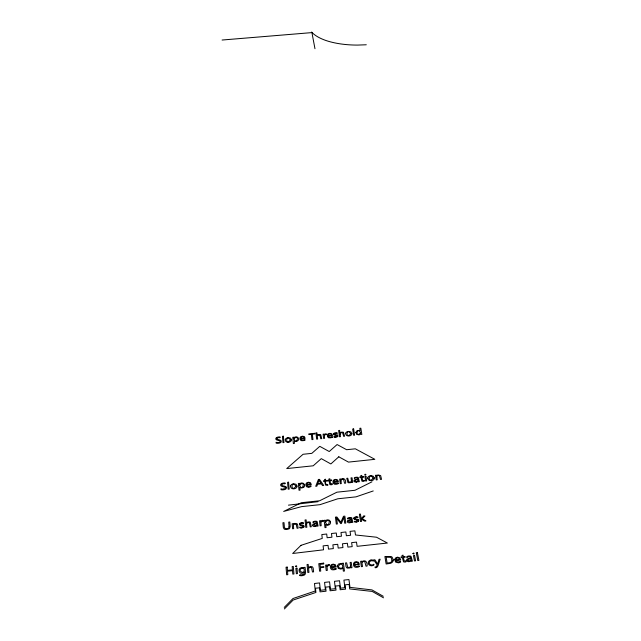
<?xml version="1.0" encoding="UTF-8"?>
<svg xmlns="http://www.w3.org/2000/svg" width="641" height="641" viewBox="0 0 641 641"><rect width="100%" height="100%" fill="white"/><g stroke="black" fill="none" stroke-linecap="round" stroke-linejoin="round"><path stroke-width="0.96" d="M367.91 477.809L367.902 478.21A5.44 3.942 -2.1 0 0 367.958 478.627M345.723 433.38L345.707 433.749A5.216 3.622 -3.3 0 0 345.755 434.133A3.117 2.163 -3.4 0 0 348.696 436.024A3.245 2.252 -3.4 0 0 351.893 433.436M377.677 564.016L379.031 559.321L380.169 559.2L377.926 565.971L376.908 567.333A1.955 1.53 -1.8 0 1 376.075 567.662L375.882 567.686A2.644 2.067 -1.9 0 1 375.153 567.702L375.033 566.924A2.107 1.643 -1.9 0 0 375.698 566.948L375.802 566.932A1.162 0.905 -1.8 0 0 376.467 566.612L377.22 564.953L373.695 559.905L374.913 559.769L377.421 563.679M290.661 485.958L290.629 486.367A5.457 3.958 -6.6 0 0 290.653 486.783A3.261 2.364 -6.8 0 0 293.618 488.875A3.397 2.46 -6.8 0 0 297.087 486.038M285.381 439.654L285.341 440.03A5.232 3.63 -6.4 0 0 285.365 440.415A3.125 2.171 -6.5 0 0 288.202 442.322M392.044 560.627L391.202 557.782A2.732 2.123 -0.9 0 0 390.417 557.285L386.146 557.189L387.132 563.078L389.856 562.67A3.437 2.676 -0.9 0 0 392.1 560.635M341.188 521.526L340.868 522.311A6.41 4.832 -4.6 0 0 340.555 521.822L336.854 516.983L335.427 517.135L336.317 524.09L337.366 523.977L336.621 518.345A9.311 6.979 -5.1 0 0 336.541 517.96L336.589 518.016A5.809 4.351 -4.1 0 0 336.926 518.641L340.788 523.617L341.324 523.553L343.776 517.872A5.256 3.934 -4.3 0 0 343.921 517.343L344.714 523.192L345.795 523.08L344.85 516.133L343.496 516.277L341.244 521.405M284.259 607.396L293.017 598.51L315.268 591.01L314.491 583.486L319.571 582.933L320.364 590.297L325.388 589.752L324.562 582.397L329.562 581.852L330.411 589.207L335.347 588.662L334.466 581.315L339.538 580.762L340.467 588.174L344.898 587.693L343.921 580.105L348.944 579.56L349.986 587.372L371.956 589.904L383.278 596.29M284.38 608.95L293.145 600.04L315.917 592.468L315.484 588.246L319.603 587.797L320.035 591.867L326.053 591.21L325.596 587.148L329.626 586.707L330.099 590.77L336.02 590.121L335.531 586.066L339.65 585.618L340.163 589.736L345.579 589.143L345.026 584.848L349.089 584.408L349.69 588.935L372.181 591.419L383.526 597.821M294.211 437.547L293.842 437.963L293.746 437.218L292.761 437.314L293.37 443.564L294.355 443.46L294.411 441.08A2.035 1.418 -6.2 0 0 295.749 441.417L296.206 441.377A2.572 1.787 -6.1 0 0 298.057 440.543A4.046 2.812 -6.2 0 0 298.53 438.628L297.873 437.338L296.166 436.874A3.197 2.219 -6.1 0 0 295.709 436.914L295.381 436.978A2.252 1.562 -6.1 0 0 294.211 437.547M371.964 481.824L354.994 490.277L336.918 492.192L319.595 500.781L301.366 502.712L283.675 511.43L301.518 506.638L319.995 504.667L337.783 498.786L356.003 496.855L373.246 490.95M409.279 558.896L410.801 558.567C411.778 560.362 408.678 561.853 407.844 560.178M315.132 526.469L315.444 526.413A2.155 1.619 -5.9 0 0 316.566 525.812L316.934 525.372L317.023 526.157L318.088 526.045L317.135 521.574A1.723 1.29 -5.8 0 0 316.638 521.293L315.188 521.189A4.215 3.173 -5.9 0 0 312.968 521.878L313.072 522.711A3.373 2.54 -5.9 0 1 315.164 521.854M356.524 482.104L356.829 482.048A2.075 1.506 -3.1 0 0 357.894 481.487L358.231 481.079L358.343 481.808L359.369 481.695L358.295 477.561A1.659 1.202 -3.1 0 0 357.798 477.305L356.396 477.208A4.062 2.949 -3.1 0 0 354.281 477.857L354.401 478.627A3.253 2.364 -3.1 0 1 356.396 477.825L357.109 477.882A1.018 0.737 -3.1 0 1 357.43 478.026L357.894 478.875L354.497 479.917A1.675 1.218 -3.2 0 0 354.225 480.269L354.128 480.998M302.111 574.945L303.642 574.472A1.891 1.474 -7.5 0 0 304.114 574.04L304.411 571.94L304.09 572.333A2.508 1.955 -7.5 0 1 302.84 573.094C298.858 574.841 297.376 567.966 301.518 567.606A3.798 2.965 -7.4 0 1 302.047 567.533L302.528 567.533A2.187 1.707 -7.4 0 1 303.826 568.014M302.095 568.263C296.198 569.993 304.964 575.698 304.187 569.609A1.987 1.546 -7.4 0 0 302.095 568.23M283.426 489.131L284.957 488.634A1.13 0.825 -7.3 0 0 285.189 488.354L285.269 487.913A1.25 0.905 -7.3 0 0 285.077 487.464A1.827 1.33 -7.4 0 0 284.596 487.16A4.471 3.245 -7.5 0 0 283.899 486.92L283.05 486.695A14.038 10.088 -6.9 0 1 282.136 486.431A3.838 2.772 -7.3 0 1 281.399 486.118A2.268 1.643 -7.4 0 1 280.886 485.686A2.195 1.586 -7.4 0 1 280.67 484.957L280.694 484.644A1.859 1.346 -7.4 0 1 280.87 484.267A2.34 1.691 -7.4 0 1 281.527 483.651A3.245 2.348 -7.3 0 1 282.369 483.274A4.551 3.301 -7.3 0 1 283.634 483.01C286.054 482.457 285.966 484.324 283.586 483.707A3.381 2.452 -7.3 0 0 282.897 483.827A1.667 1.21 -7.3 0 0 281.864 484.404M288.442 505.148L318.056 501.679M326.83 566.099L326.702 564.993L325.596 565.114L326.213 570.498L327.319 570.378L327.03 566.804L328.432 565.506A1.458 1.138 -5.4 0 1 329.298 565.57L329.178 564.697M320.708 521.75L320.588 520.724L319.53 520.837L320.099 525.828L321.165 525.716L320.901 522.407L322.255 521.205A1.402 1.05 -5.4 0 1 323.088 521.253M222.09 40.03L311.919 32.603L314.971 48.716M308.866 487.144C305.252 488.138 304.555 482.32 308.225 482.288A3.574 2.588 -5.9 0 1 308.69 482.248L310.565 482.793L311.302 484.604L306.775 485.085L306.959 485.686L308.577 486.511L310.973 485.758L311.053 486.455A3.91 2.836 -5.9 0 1 308.866 487.112M340.828 568.303C335.011 567.806 342.07 560.587 342.711 566.243A2.3 1.803 -4.5 0 1 340.852 568.415M356.212 517.479L356.901 517.463A2.893 2.171 -3.2 0 1 357.942 517.664L357.822 516.862A3.437 2.58 -3.2 0 0 357.077 516.774L356.676 516.774A4.535 3.413 -3.2 0 0 356.14 516.814M301.727 523.304L302.416 523.28A2.901 2.179 -6.8 0 1 303.449 523.481L303.369 522.671A3.445 2.588 -6.7 0 0 302.624 522.583L302.223 522.583A4.551 3.421 -6.8 0 0 301.687 522.631M349.794 518.168L350.531 518.216A1.058 0.793 -3.6 0 1 350.859 518.377L351.34 519.282L347.815 520.396A1.731 1.306 -3.7 0 0 347.534 520.78L347.422 521.558M315.164 521.862L315.901 521.91A1.058 0.793 -5.9 0 1 316.229 522.07L316.67 522.992L313.12 524.106A1.739 1.306 -6 0 0 312.824 524.49L312.688 525.275M349.898 482.176L349.201 482.152A1.21 0.881 -3.5 0 1 348.792 482.008L347.751 478.226L346.741 478.33L347.919 482.513A1.755 1.274 -3.5 0 0 348.472 482.761L350.323 482.713A2.011 1.466 -3.5 0 0 351.252 482.184L351.58 481.776L351.693 482.505L352.718 482.401L352.029 477.777L351.012 477.882L351.404 480.542M348.912 567.421L348.167 567.397A1.306 1.018 -3.9 0 1 347.726 567.221L346.605 562.838L345.515 562.95L346.044 566.692L346.781 567.814A1.891 1.474 -3.9 0 0 347.374 568.102L349.369 568.046A2.171 1.699 -3.9 0 0 350.371 567.445L350.731 566.973L350.843 567.822L351.949 567.702L351.212 562.333L350.114 562.453L350.531 565.538M366.291 44.774L357.59 45.086A55.286 23.405 -2.9 0 1 330.788 41.953L328.488 41.32A54.132 22.932 -2.9 0 1 311.622 32.042M341.829 432.699L342.286 432.731A1.114 0.769 -3.8 0 1 342.663 432.867L343.624 436.337L344.61 436.241L343.52 432.379A1.586 1.106 -3.8 0 0 343.023 432.162L341.597 432.154A2.179 1.514 -3.8 0 0 340.355 432.723L340.018 433.124L339.602 430.391L338.624 430.496L339.514 436.769L340.499 436.665L340.155 434.253M319.058 435.071L319.514 435.103A1.114 0.777 -4.9 0 1 319.891 435.231L320.772 438.716L321.758 438.612L320.756 434.742A1.586 1.106 -4.9 0 0 320.26 434.534L318.833 434.518A2.179 1.514 -4.9 0 0 317.583 435.095L317.239 435.487L316.886 432.755L315.909 432.851L316.662 439.149L317.648 439.045L317.351 436.625A1.891 1.314 -4.9 0 1 319.042 434.967M378.502 475.51L378.983 475.55A1.162 0.841 -1.8 0 1 379.384 475.694L380.514 479.468L381.539 479.356L380.658 475.574L378.078 474.949A2.235 1.619 -1.8 0 0 376.956 475.534L376.62 475.959L376.467 475.197L375.45 475.31L376.235 479.917L377.253 479.805L376.804 477.176M342.695 479.284L343.175 479.324A1.162 0.841 -3.9 0 1 343.568 479.476L344.578 483.258L345.603 483.154C346.076 481.119 344.866 477.793 342.294 478.723A2.235 1.619 -3.9 0 0 341.156 479.308L340.78 479.74L340.675 478.971L339.65 479.083L340.283 483.715L341.308 483.602L340.948 480.958M308.433 522.591L308.93 522.631A1.202 0.905 -6.3 0 1 309.331 522.792L310.252 526.878L311.318 526.766L310.276 522.223A1.723 1.29 -6.3 0 0 309.739 521.966L308.201 521.95A2.356 1.771 -6.3 0 0 306.839 522.607L306.462 523.072L306.11 519.867L305.052 519.979L305.797 527.359L306.863 527.239L306.574 524.41M295.301 523.993L295.797 524.034A1.21 0.905 -7.2 0 1 296.198 524.202L297.071 528.288L298.137 528.176L297.464 523.993L294.908 523.385A2.324 1.739 -7.2 0 0 293.706 524.018L293.298 524.474L293.225 523.649L292.16 523.761L292.608 528.769L293.674 528.649L293.418 525.796A2.035 1.53 -7.2 0 1 295.285 523.881M310.581 567.349L311.101 567.389A1.25 0.978 -6.8 0 1 311.518 567.565L312.479 571.98L313.593 571.86L313.153 568.022L312.496 566.956A1.787 1.394 -6.7 0 0 311.943 566.676L310.34 566.652A2.452 1.915 -6.8 0 0 308.922 567.365L308.505 567.862L308.161 564.392L307.063 564.513L307.848 572.485L308.954 572.365L308.65 569.304A2.131 1.659 -6.8 0 1 310.565 567.221M363.896 561.572L364.417 561.62A1.25 0.978 -2.7 0 1 364.841 561.796L366.011 566.179L367.109 566.059C367.509 563.928 366.396 559.865 363.447 560.923A2.404 1.875 -2.7 0 0 362.237 561.596L361.869 562.085L361.716 561.196L360.611 561.316L361.388 566.676L362.494 566.556L362.045 563.495A2.107 1.643 -2.7 0 1 363.88 561.452M335.419 434.63L335.916 434.718A7.724 5.392 -4.2 0 1 336.677 434.862A2.548 1.771 -4.1 0 1 337.27 435.055M356.468 519.851L356.003 519.771A7.764 5.809 -3.1 0 1 355.106 519.579M303.826 568.014L303.978 567.453L305.084 567.333L305.581 572.661L305.06 574.416A2.676 2.099 -7.4 0 1 304.387 575.017L302.199 575.682A5.024 3.926 -7.5 0 1 299.9 575.562M330.492 521.902L329.57 520.324L327.807 519.851A3.453 2.596 -5.1 0 0 327.311 519.899L326.958 519.963A2.428 1.827 -5.1 0 0 325.7 520.628L325.324 521.109L325.195 520.236L324.13 520.348L324.995 527.639L326.061 527.527L325.7 524.498L326.045 524.747A2.203 1.659 -5.1 0 0 327.503 525.139L327.992 525.099A2.78 2.091 -5.1 0 0 329.971 524.138A4.375 3.293 -5.2 0 0 330.419 521.91M304.459 484.868L303.61 483.402L301.911 482.961A3.333 2.42 -6.3 0 0 301.43 483.002L301.094 483.074A2.348 1.707 -6.3 0 0 299.868 483.691L299.491 484.139L299.387 483.33L298.361 483.434L299.026 490.245L300.06 490.141L299.78 487.304L300.108 487.545A2.123 1.546 -6.3 0 0 301.502 487.913L301.975 487.865A2.684 1.947 -6.3 0 0 303.906 486.968M373.222 560.979L373.086 560.106A3.846 3.005 -2.1 0 0 371.067 560.09M373.719 564.256L373.847 565.082A3.742 2.925 -2.1 0 1 372.02 565.642M374.224 477.898L373.214 476.159L370.955 475.67A3.285 2.38 -2.3 0 0 367.742 477.801M359.184 566.524L359.072 565.715L356.524 566.564L354.737 565.61L354.505 564.913L359.369 564.384L358.495 562.293L356.444 561.652A3.838 2.997 -3.3 0 0 355.947 561.7C351.933 561.885 352.991 568.335 356.853 567.301A4.207 3.285 -3.3 0 0 359.224 566.564M406.715 560.314L406.787 559.481A1.803 1.402 0.6 0 1 407.067 559.072L410.673 557.886L410.128 556.909A1.098 0.849 0.6 0 0 409.775 556.733L409.006 556.684A3.501 2.724 0.7 0 0 406.899 557.582L406.731 556.708A4.375 3.397 0.6 0 1 408.966 555.963L410.488 556.076A1.787 1.386 0.6 0 1 411.033 556.372L412.411 561.147L411.306 561.268L411.153 560.434L410.801 560.899A2.235 1.739 0.6 0 1 409.687 561.54L409.359 561.604A2.211 1.723 0.6 0 1 406.514 560.354M332.35 437.202L332.27 436.561L329.987 437.25L328.416 436.505L328.224 435.952L332.559 435.503L331.822 433.845L330.011 433.356A3.413 2.372 -4.4 0 0 329.57 433.396C326.021 433.412 326.894 438.829 330.267 437.835A3.742 2.596 -4.4 0 0 332.383 437.226M338.24 483.586L338.152 482.889L335.772 483.635L334.129 482.817L333.929 482.216L338.448 481.744L337.671 479.933L335.772 479.388A3.566 2.588 -4.3 0 0 335.315 479.428C331.605 479.5 332.519 485.277 336.068 484.267A3.902 2.836 -4.3 0 0 338.28 483.618M326.357 434.526L326.261 433.821A1.827 1.274 -4.6 0 0 324.234 434.943L324.058 434.069L323.072 434.165L323.617 438.42L324.594 438.316L324.346 435.503L325.596 434.462A1.298 0.897 -4.6 0 1 326.365 434.51M351.765 433.444L350.835 431.85L348.68 431.409A3.149 2.187 -3.4 0 0 345.563 433.372M327.855 484.981C327.463 483.819 324.274 485.357 325.748 481.191L327.359 481.014L327.279 480.389L325.676 480.558L325.508 479.188L324.514 479.54L324.65 480.662L323.553 480.782L323.625 481.415L324.731 481.295L325.5 484.941A1.266 0.921 -4.9 0 0 325.868 485.141L326.918 485.229A2.091 1.522 -4.8 0 0 327.863 484.997M336.044 569.032L335.94 568.222L333.376 569.08L331.613 568.11L331.397 567.421L336.261 566.892L335.427 564.785L333.392 564.152A3.838 3.005 -5.1 0 0 332.895 564.192C328.913 564.344 329.786 570.827 333.697 569.809A4.207 3.285 -5 0 0 336.076 569.072M322.976 520.452L323.072 521.277M304.9 440.055L304.828 439.414L302.528 440.111L300.99 439.357L300.813 438.805L305.148 438.356L304.451 436.689L302.656 436.2A3.421 2.38 -5.8 0 0 302.215 436.241C298.706 436.217 299.371 441.673 302.8 440.688A3.75 2.604 -5.8 0 0 304.932 440.087M299.908 575.546L299.828 574.673A4.767 3.718 -7.5 0 0 302.111 574.969M296.959 486.054L296.078 484.292L293.85 483.803A3.301 2.396 -6.8 0 0 290.493 485.95M291.407 439.718L290.573 438.115L288.442 437.667A3.157 2.195 -6.5 0 0 285.221 439.646M276.984 438.26A1.05 0.721 -7 0 0 276.864 438.628A1.338 0.929 -7 0 0 277.393 439.349A3.678 2.548 -6.9 0 0 278.01 439.542L278.827 439.75A11.466 8.004 -7.3 0 1 279.732 439.99A4.054 2.82 -7.1 0 1 280.494 440.303A2.508 1.747 -7 0 1 281.03 440.72A1.947 1.354 -7 0 1 281.247 441.216A2.868 1.995 -7 0 1 281.263 441.513L281.079 442.074A2.075 1.442 -7 0 1 280.446 442.651A2.981 2.067 -7 0 1 279.492 443.027A5.384 3.734 -7 0 1 278.33 443.235A5.649 3.918 -7 0 1 276.608 443.203A1.923 1.338 -7.1 0 1 276.143 443.115L276.079 442.282A3.726 2.58 -7 0 0 278.426 442.546L279.909 442.122A1.082 0.753 -7 0 0 280.125 441.873L280.205 441.457A1.194 0.825 -7 0 0 280.021 441.048A1.755 1.218 -7 0 0 279.564 440.768A4.279 2.973 -7.1 0 0 278.907 440.551L278.082 440.351A13.445 9.262 -6.7 0 1 277.216 440.111A3.67 2.54 -7 0 1 276.511 439.83A2.171 1.506 -7 0 1 276.023 439.43A2.099 1.458 -7 0 1 275.814 438.765L275.846 438.476A1.779 1.234 -7 0 1 276.007 438.132A2.235 1.554 -7 0 1 276.648 437.563A3.109 2.155 -7 0 1 277.449 437.21A4.359 3.029 -7 0 1 278.659 436.962C280.974 436.449 280.886 438.164 278.611 437.603A3.237 2.244 -7 0 0 277.962 437.723M276.968 438.252A1.594 1.106 -7 0 1 277.962 437.731M291.535 439.71A3.253 2.26 -6.5 0 1 288.21 442.298M335.708 437.266A4.519 3.133 -4.1 0 1 335.131 437.306C334.362 437.739 333.136 436.425 334.249 436.601A2.868 1.995 -4.1 0 0 335.395 436.705L336.589 436.441L336.725 435.704A1.947 1.354 -4.1 0 0 335.836 435.391L335.411 435.303A7.187 4.968 -4 0 1 334.586 435.135A1.747 1.218 -4.1 0 1 333.448 434.237M337.823 436.409A2.684 1.867 -4.1 0 1 335.708 437.21M337.727 436.353A1.442 1.002 -4.1 0 0 337.855 435.936L337.855 435.864A1.546 1.074 -4.1 0 0 337.286 435.047M335.419 434.614A1.346 0.937 -4.1 0 1 334.346 434.085M334.378 434.005A1.154 0.801 -4.1 0 1 335.628 433.404L336.277 433.316A2.676 1.859 -4.1 0 1 337.238 433.484L337.142 432.795A3.181 2.211 -4.1 0 0 336.453 432.723L336.084 432.731A4.199 2.917 -4.1 0 0 335.58 432.771A2.54 1.763 -4.1 0 0 333.568 433.637M333.528 434.221A1.49 1.034 -4.1 0 1 333.64 433.677M340.211 434.245A1.891 1.314 -3.8 0 1 341.805 432.603M286.126 487.112A2.027 1.474 -7.3 0 1 286.351 487.649A2.997 2.171 -7.4 0 1 286.375 487.969L286.182 488.586A2.163 1.57 -7.3 0 1 285.525 489.203A3.109 2.252 -7.3 0 1 284.524 489.612A5.625 4.07 -7.4 0 1 283.314 489.836A5.897 4.271 -7.4 0 1 281.511 489.804A2.003 1.458 -7.5 0 1 281.03 489.708L280.958 488.795A3.886 2.812 -7.4 0 0 283.418 489.091M286.126 487.112A2.62 1.899 -7.3 0 0 285.557 486.655A4.231 3.077 -7.4 0 0 284.764 486.311M284.764 486.311A11.979 8.734 -7.7 0 0 283.819 486.038L282.961 485.822A3.838 2.772 -7.2 0 1 282.328 485.598A1.402 1.01 -7.3 0 1 281.736 484.82A1.09 0.793 -7.4 0 1 281.888 484.412M304.395 484.884A4.231 3.069 -6.4 0 1 303.946 486.976M340.996 480.95A1.963 1.418 -3.9 0 1 342.679 479.18M351.348 480.558A1.923 1.394 -3.5 0 1 349.93 482.28M356.524 482.104A2.059 1.49 -3.1 0 1 353.936 481.03M355.41 480.125A3.069 2.227 -3.1 0 1 356.564 479.78L357.982 479.46C358.744 481.087 355.931 482.304 355.178 480.878A1.13 0.825 -3.1 0 1 355.386 480.125M374.352 477.882A3.381 2.452 -2.3 0 1 371.083 480.67A3.253 2.356 -2.3 0 1 367.926 478.635M376.852 477.168A1.955 1.418 -1.8 0 1 378.478 475.406M301.663 527.912A4.896 3.678 -6.8 0 1 301.038 527.968C300.148 528.448 298.906 526.886 300.108 527.126A3.117 2.34 -6.8 0 0 301.35 527.263L302.945 526.381A0.833 0.625 -6.8 0 0 302.792 526.053M303.978 526.918A2.909 2.187 -6.8 0 1 301.671 527.847M303.874 526.862A1.562 1.178 -6.7 0 0 304.026 526.373L304.034 526.285A1.675 1.258 -6.8 0 0 303.441 525.316A2.764 2.075 -6.8 0 0 302.792 525.099A8.381 6.322 -7 0 0 301.975 524.923L301.51 524.827A1.458 1.098 -6.8 0 1 300.3 524.17M300.341 524.074A1.25 0.937 -6.8 0 1 301.711 523.377M299.475 523.641A2.756 2.067 -6.8 0 1 301.687 522.687M299.555 523.681A1.619 1.21 -6.8 0 0 299.411 524.322A1.899 1.426 -6.8 0 0 300.517 525.428M300.525 525.404A7.788 5.825 -6.6 0 0 301.414 525.604L301.871 525.692A2.107 1.586 -6.8 0 1 302.824 526.029M306.638 524.394A2.043 1.538 -6.3 0 1 308.417 522.471M315.132 526.469A2.131 1.603 -5.9 0 1 312.496 525.308M314.05 524.33A3.181 2.396 -5.9 0 1 315.268 523.969L316.742 523.625C317.567 525.484 314.234 526.598 313.786 525.139A1.178 0.881 -5.9 0 1 314.034 524.33M320.78 521.75A1.979 1.49 -5.4 0 1 323 520.348M349.794 518.152A3.373 2.532 -3.6 0 0 347.726 519.01L347.614 518.192A4.215 3.165 -3.6 0 1 349.794 517.503L351.252 517.599A1.723 1.29 -3.6 0 1 351.757 517.872L352.846 522.327L351.789 522.439L351.677 521.662L351.316 522.095A2.155 1.619 -3.6 0 1 350.21 522.695L349.898 522.752A2.131 1.603 -3.7 0 1 347.222 521.598M356.372 522.062A4.88 3.67 -3.2 0 1 355.747 522.111C354.866 522.599 353.56 521.045 354.777 521.277A3.101 2.332 -3.2 0 0 356.019 521.413L357.574 520.548A0.833 0.625 -3.2 0 0 357.414 520.22A2.107 1.586 -3.2 0 0 356.46 519.875M358.639 521.077A2.901 2.179 -3.2 0 1 356.372 521.998M358.527 521.013A1.554 1.17 -3.1 0 0 358.664 520.532L358.664 520.444A1.667 1.258 -3.2 0 0 358.023 519.482M358.007 519.498A2.756 2.075 -3.2 0 0 357.366 519.266A8.357 6.306 -3.3 0 0 356.54 519.09L355.995 518.986A1.458 1.098 -3.2 0 1 354.826 518.345M354.858 518.248A1.242 0.937 -3.2 0 1 356.204 517.559M353.976 517.824A2.748 2.067 -3.2 0 1 356.14 516.87M353.936 518.505A1.611 1.21 -3.2 0 1 354.056 517.864M355.098 519.595A1.891 1.418 -3.2 0 1 353.856 518.513M326.902 566.099A2.059 1.603 -5.4 0 1 329.202 564.593M350.475 565.554A2.075 1.619 -3.9 0 1 348.952 567.549M373.839 564.352A2.724 2.123 -2.1 0 1 370.21 564.481A2.724 2.123 -2.1 0 1 369.721 561.676A2.724 2.123 -2.1 0 1 373.246 560.947M371.035 559.978A3.622 2.828 -2.1 0 0 368.255 563.006A5.497 4.287 -2 0 0 368.359 563.471M372.036 565.787A3.437 2.684 -2.1 0 1 368.311 563.479M409.287 558.928A3.309 2.572 0.7 0 0 408.053 559.313A1.218 0.945 0.6 0 0 407.868 560.122M365.835 474.701C365.17 472.986 363.695 476.103 365.827 474.773M350.771 433.733C345.387 440.207 346.244 426.818 350.771 433.733M295.91 486.263C290.437 493.586 291.07 478.907 295.91 486.263M325.444 522.215C328.833 530.612 331.798 515.308 325.444 522.215M290.405 439.918C285.093 446.665 285.814 433.164 290.405 439.918M412.948 553.608C414.895 555.427 414.11 551.605 412.948 553.576M355.843 432.507L356.628 434.358L358.752 434.87A3.197 2.219 -3 0 0 359.096 434.822L359.409 434.75A2.187 1.522 -2.9 0 0 360.49 434.133L361.845 434.446L360.827 428.188L359.849 428.292L360.066 430.76A1.867 1.298 -2.9 0 0 359.04 430.399L356.749 430.928L355.843 432.507M393.286 559.946L393.27 560.346A4.647 3.622 -0.9 0 1 390.313 563.391L386.138 563.992L384.896 556.524L391.122 556.556A3.493 2.716 -0.8 0 1 392.132 557.181L393.286 559.946M395.769 559.617C403.83 561.196 396.683 555.17 395.777 559.529M289.107 526.662L288.65 528.032A1.787 1.338 -7.7 0 1 288.154 528.408L285.646 528.665A1.851 1.394 -7.8 0 1 285.077 528.4L284.372 527.102L283.995 522.623L282.905 522.744L283.298 527.359L284.067 528.889A2.556 1.923 -7.8 0 0 284.78 529.314L286.888 529.498L289.011 528.849A2.66 2.003 -7.7 0 0 289.676 528.256L290.189 526.517L289.812 522.006L288.722 522.119L289.107 526.662M337.422 566.035L338.272 568.391L340.659 569.056A3.67 2.868 -4.5 0 0 341.052 569L341.581 568.855A2.34 1.835 -4.5 0 0 342.623 568.142L342.911 567.742L343.352 571.163L344.457 571.043L343.432 563.175L342.334 563.295L342.206 563.856A2.067 1.611 -4.5 0 0 341.068 563.391L338.464 564.04L337.422 566.035M360.571 432.859C354.85 438.789 357.261 425.68 360.571 432.859M299.587 485.181C302.704 493.057 305.813 478.683 299.587 485.181M373.198 478.306C367.189 485.005 368.823 470.622 373.198 478.306M293.931 438.917C296.823 446.096 299.932 433.092 293.939 438.837M351.516 520.644L350.258 522.014L348.512 521.429A1.17 0.881 -3.6 0 1 348.736 520.628A3.181 2.396 -3.6 0 1 349.954 520.26L351.428 519.923L351.516 520.644M295.541 566.34C297.568 568.062 296.655 564.208 295.541 566.34M394.664 559.617L395.665 562.149L398.309 562.806A4.207 3.269 -0.2 0 0 400.657 562.069L400.473 561.228L397.957 562.077L396.13 561.123L395.882 560.434L400.721 559.905L399.776 557.822L397.7 557.189A3.838 2.989 -0.2 0 0 397.204 557.229L395.465 558.031L394.664 559.617M354.425 564.096C362.518 565.634 355.282 559.585 354.425 564.096M331.333 566.596C339.434 568.142 332.222 562.101 331.333 566.596M333.865 481.511C341.381 482.889 334.746 477.577 333.865 481.511M328.168 435.303C335.283 436.601 329.186 431.73 328.184 435.239M306.727 484.372C314.186 485.742 307.688 480.43 306.727 484.372M300.773 438.156C307.904 439.381 301.727 434.534 300.773 438.156M317.559 484.259L316.878 486.182L315.709 486.311L318.393 479.452L319.474 479.34L323.705 485.461L322.535 485.59L321.365 483.859L317.559 484.259M318.906 480.63L317.832 483.538L320.941 483.21L319.21 480.598A3.325 2.404 -5.1 0 1 319.066 480.277L319.018 480.181A3.598 2.604 -5.5 0 1 318.906 480.63M363.591 516.133L361.163 518.697L360.434 514.066L359.385 514.178L360.482 521.51L361.54 521.397L361.179 519.01L364.497 521.077L365.987 520.917L362.277 518.705L364.977 515.989L363.591 516.133M300.998 545.331L292.673 553.487L323.561 549.802L323.112 545.868L328.032 545.339L328.488 549.121L333.336 548.6L332.871 544.818L337.711 544.297L338.192 548.079L342.959 547.566L342.47 543.784L347.382 543.256L347.903 547.093L352.189 546.637L351.629 542.631L356.5 542.11L357.101 546.324L387.372 543.039L376.515 537.222L355.475 534.971L354.882 530.836L350.058 531.357L350.603 535.283L346.364 535.732L345.852 531.974L340.98 532.495L341.469 536.197L336.749 536.701L336.277 533L331.485 533.512L331.942 537.222L327.134 537.735L326.694 534.025L321.822 534.554L322.263 538.408L300.998 545.331M338.801 456.793L330.852 463.948L321.277 458.627L313.217 465.799L286.727 468.579L303.081 454.277L311.806 453.363L319.779 446.344L329.234 451.536L337.102 444.542L346.645 449.718L355.346 448.812L374.849 459.333L348.464 462.105L338.801 456.793M405.873 561.059L404.134 560.875L403.445 557.422L405.176 557.237L405.04 556.508L403.317 556.692L403.029 555.13L401.987 555.523L402.219 556.813L401.042 556.941L401.178 557.67L402.356 557.542L403.461 561.724A1.37 1.066 0.3 0 0 403.87 561.965L405.016 562.069A2.252 1.755 0.3 0 0 406.017 561.804L405.841 561.083M364.16 480.502L362.558 480.357L362.029 477.361L363.639 477.192L363.535 476.559L361.933 476.736L361.716 475.374L360.731 475.718L360.907 476.84L359.817 476.952L359.913 477.585L361.011 477.465L361.901 481.095A1.266 0.921 -2.7 0 0 362.277 481.295L363.327 481.383A2.091 1.514 -2.7 0 0 364.272 481.151L364.16 480.502M332.118 483.883L330.5 483.699L330.083 480.734L331.693 480.558L331.613 479.933L330.003 480.101L329.827 478.731L328.833 479.083L328.977 480.205L327.88 480.325L327.96 480.958L329.057 480.838L329.843 484.476A1.266 0.921 -4.6 0 0 330.211 484.684L331.261 484.764A2.091 1.522 -4.6 0 0 332.214 484.532L332.118 483.883M417.379 552.582L416.281 552.694L417.804 560.563L418.91 560.442L417.379 552.582M287.176 567.101L286.046 567.221L286.655 574.785L287.793 574.665L287.513 571.203L292.52 570.658L292.817 574.12L293.955 573.991L293.29 566.436L292.168 566.556L292.448 569.865L287.448 570.402L287.176 567.101M323.673 563.151L318.793 563.679L319.611 571.211L320.748 571.091L320.38 567.742L323.865 567.365L323.777 566.572L320.292 566.948L320.003 564.352L323.761 563.944L323.673 563.151M296.967 568.206L295.862 568.327L296.342 573.735L297.456 573.615L296.967 568.206M414.559 555.475L413.461 555.595L414.479 560.923L415.584 560.803L414.559 555.475M288.586 482.216L287.561 482.328L288.17 489.219L289.203 489.107L288.586 482.216M365.923 476.311L364.897 476.415L365.634 481.038L366.66 480.926L365.923 476.311M283.41 436.225L282.425 436.329L282.977 442.651L283.963 442.546L283.41 436.225M353.648 428.933L352.67 429.037L353.648 435.295L354.625 435.199L353.648 428.933M314.731 433.316L308.794 433.933L308.866 434.566L311.334 434.31L311.951 439.638L312.952 439.534L312.335 434.205L314.811 433.949L314.731 433.316"/></g></svg>
